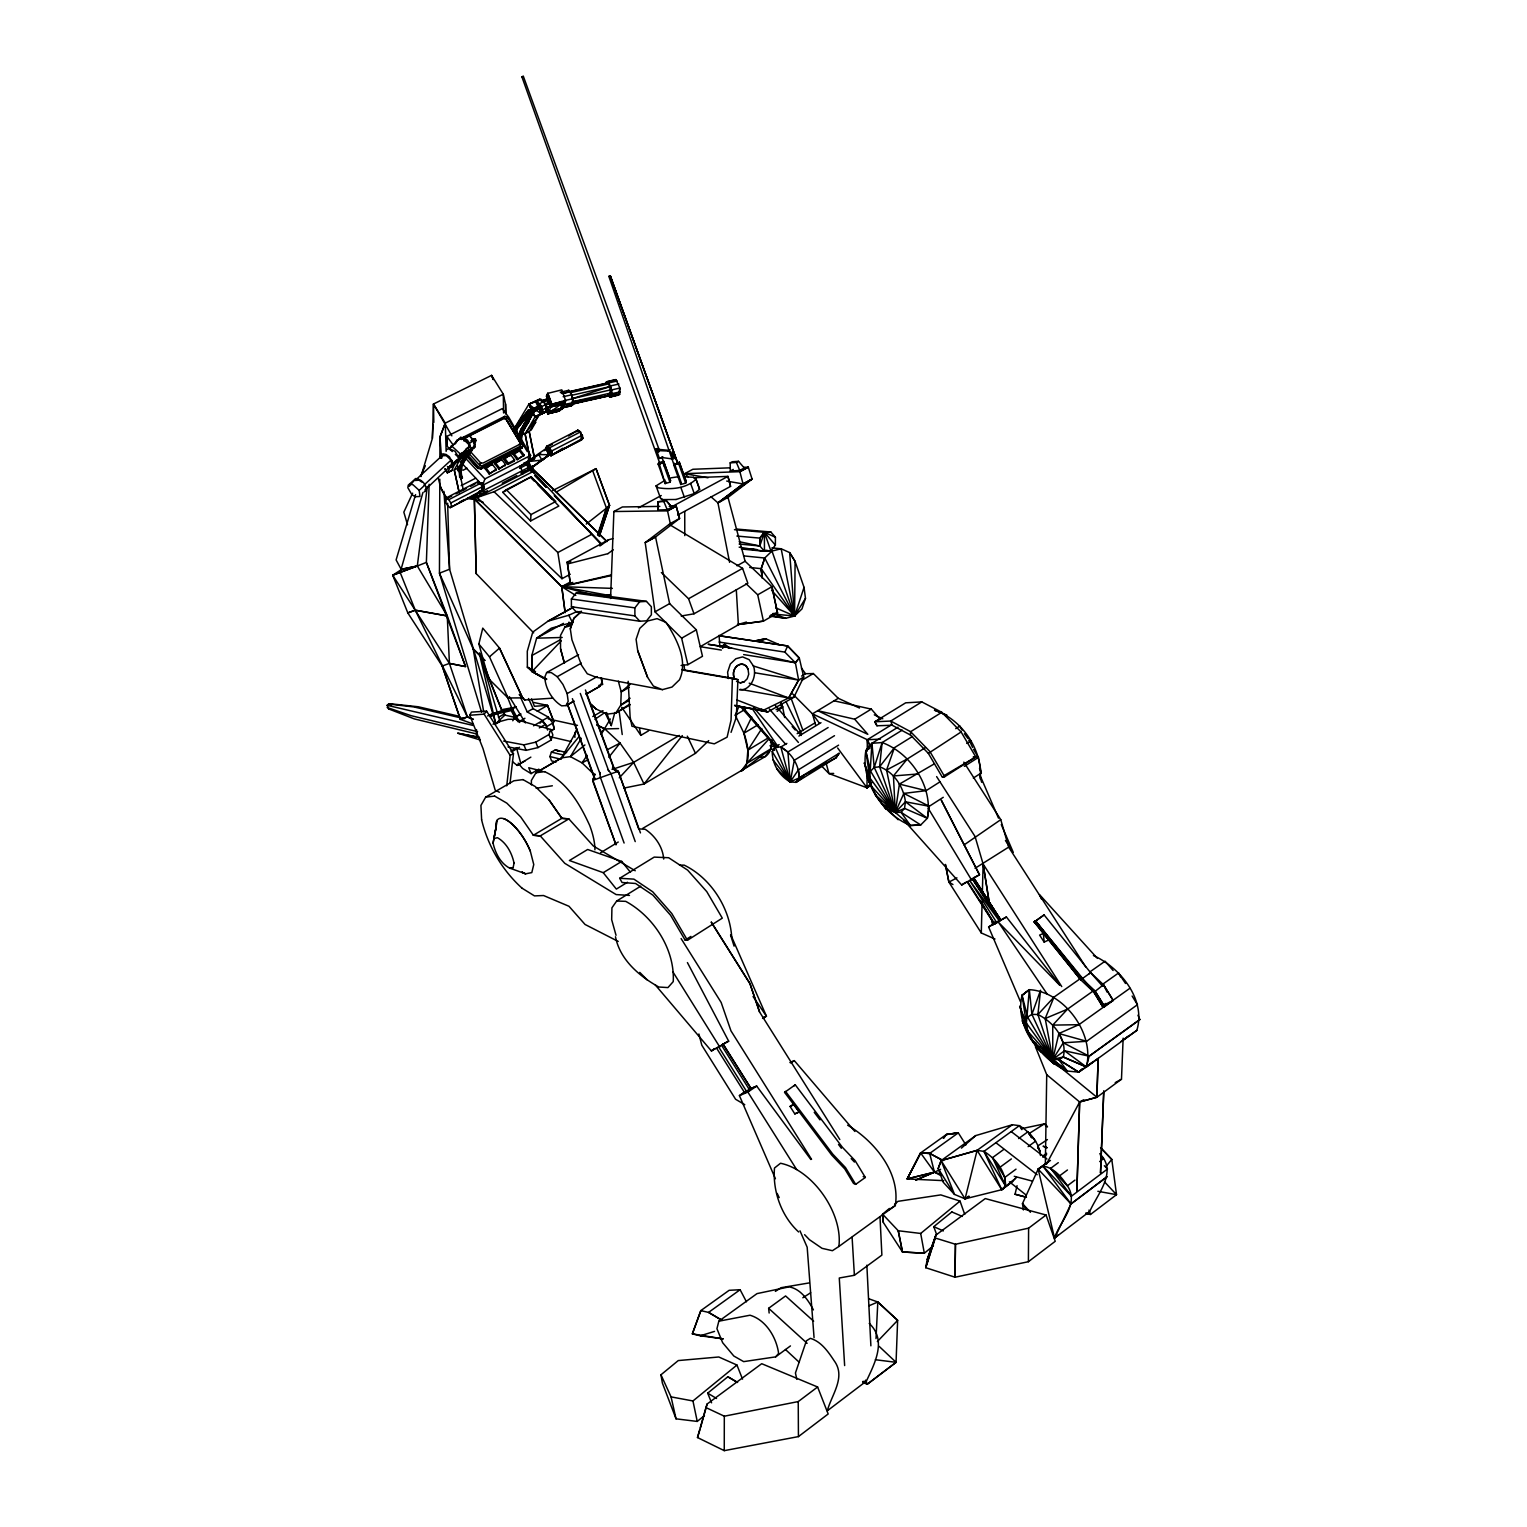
<?xml version="1.0" encoding="UTF-8"?>
<svg xmlns="http://www.w3.org/2000/svg" width="1527" height="1527" viewBox="0 0 1527 1527"><rect width="100%" height="100%" fill="white"/><g stroke="black" fill="none" stroke-linecap="round" stroke-linejoin="round"><path stroke-width="1.5" d="M608.3 395.665L609.846 397.096L619.657 394.386L619.924 388.049L615.896 379.612L605.914 382.323L614.503 380.452M505.532 413.645L505.552 404.14L503.28 394.195L491.579 375.375L433.477 404.025L432.389 438.306L420.937 476.596M724.256 1450.65L724.313 1416.197L705.951 1407.57L707.135 1404L761.706 1363.706L817.613 1386.993L828.168 1413.983L798.43 1436.602L724.256 1450.65L697.495 1437.537L705.951 1407.57M770.849 531.988L764.378 532.274L759.854 538.115L759.854 545.979L764.454 551.266L770.887 550.942L775.372 545.101L775.411 537.256L770.83 531.988L736.205 529.029M439.814 479.249L439.452 573.179L481.597 712.307M439.871 458.138L439.967 436.989L445.292 423.113L503.299 394.195L503.566 412.977M574.877 737.369L574.877 732.903L577.149 729.2M775.43 537.256L764.397 532.274L759.854 538.115L759.854 545.979L739.144 544.051M1028.396 1261.703L1028.606 1228.166L1046.071 1215.015L1055.233 1241.298L1028.396 1261.703L955.043 1277.221L925.725 1267.696L927.233 1259.412L935.956 1235.038L985.278 1198.58L1046.071 1215.015M457.699 470.698L457.756 465.983M820.839 765.218L828.97 773.559L866.992 787.779L867.088 774.055M867.241 751.15L867.317 739.717L891.405 724.867M769.551 616.087L785.775 618.282L794.574 616.03L795.109 561.421L789.669 552.602L781.156 548.766L771.879 547.888M547.907 407.385L547.83 413.779L559.493 410.935L563.043 402.784L556.114 404.483L563.024 402.784L547.83 413.779L546.494 410.095L547.83 413.779L559.474 410.916L547.849 413.76L551.495 405.628M1035.63 1042.483L1035.554 1047.007L1046.72 1074.684L1045.365 1163.898M561.459 406.297L562.986 407.728L564.475 400.589L573.007 398.681L573.217 402.574L571.461 405.819L562.967 407.747L563.043 403.319M521.127 441.188L522.826 432.198L534.183 411.374L539.355 408.243L533.018 411.756L518.607 436.13L520.592 430.232L531.988 409.522L537.504 406.583L539.012 409.217L539.355 408.243L531.491 410.4L526.548 420.975L529.354 421.299L518.569 436.149L520.306 441.608L520.573 430.213L527.082 419.772L527.941 421.986L519.848 437.295M994.993 939.029L981.288 932.959L982.109 902.056M982.357 892.551L983.121 864.034L975.047 836.472L936.624 776.594M535.538 401.315L541.379 414.141L542.467 409.923L546.704 407.785L546.704 410.706L535.023 416.928L528.857 404.159L541.379 414.141L542.486 412.844L541.627 406.621L545.845 404.502L546.685 407.785L546.704 410.725L541.379 414.141L537.447 401.658L541.627 406.621L541.379 414.141L535.023 416.928L525.097 433.935L530.461 460.887L534.603 458.768L529.258 431.817L539.222 414.79L535.023 416.928L528.838 404.178L539.775 399.215L543.86 401.525L546.685 407.766L545.578 411.985L535.023 416.909L528.876 404.178L539.775 399.177L541.684 399.559L528.876 404.178L514.179 428.686M1076.898 1190.85L1079.646 1101.979L1046.72 1074.703M1076.879 1190.869L1079.646 1101.979L1083.846 1099.726M429.125 484.269L426.377 562.413L465.563 666.593L449.396 663.405L442.238 666.039L460.371 719.351L473.294 724.046M862.889 1382.469L867.221 1384.264L896.063 1362.313L897.628 1320.359L877.815 1301.997L869.111 1298.885M610.571 598.508L613.892 511.507L622.405 506.964L659.836 506.391M1046.415 1164.185L1079.646 1101.998L1096.882 1097.283L1121.486 1079.207L1123.147 1038.15M432.351 438.306L432.981 424.411M876.021 1338.606L877.815 1302.035L869.168 1305.7M531.129 476.844L558.844 506.067L530.613 520.955L530.957 514.599L506.315 489.69L502.765 492.343M940.212 781.69L926.145 790.662L903.85 793.41L895.28 812.459L870.543 771.135L874.227 767.451L879.628 766.783C894.039 772.108 903.545 786.939 905.435 801.79L895.28 812.459L871.478 786.348L869.76 777.739L871.936 743.286L882.148 742.561C911.085 753.193 933.531 787.359 927.347 818.281L920.724 824.962L910.455 825.496C882.434 813.929 860.541 781.423 865.847 750.73L871.936 743.286L874.227 767.451L895.28 812.459L910.455 825.496L920.724 824.962L901.045 812.307L895.28 812.459L885.813 808.795L875.124 794.25L875.773 795.166L867.527 778.083L875.754 795.185L895.28 812.459L904.538 808.394L927.347 818.281L929.275 806.294L943.266 797.304M681.691 669.513L732.387 678.274L731.051 720.21L727.119 737.159L714.312 743.84L631.949 726.241L630.117 716.984L628.17 681.29M975.81 756.953L973.157 757.048L975.791 756.934L944.698 776.728L942.083 776.804L928.359 753.384L910.455 735.002L910.626 731.7L941.815 712.326L961.113 731.967L975.81 756.953L944.068 775.64M1047.617 1162.162L1038.169 1169.167L1054.546 1238.168C1059.681 1221.39 1079.761 1203.944 1067.373 1185.811C1061.513 1177.012 1054.012 1167.678 1042.865 1166.036L1038.131 1169.167L1022.479 1203.639L1023.395 1209.938M732.387 678.274L737.923 679.649L736.358 717.06L731.051 732.349M1093.427 955.539C1120.36 967.545 1146.338 999.861 1136.813 1030.381L1086.384 1066.953L1063.288 1057.008L1052.79 1059.337L1032.042 1040.116L1027.824 1031.317L1026.373 1023.128L1029.332 989.668C1063.918 991.462 1094.974 1033.378 1086.384 1066.953L1078.673 1072.126L1058.86 1059.681L1052.79 1059.337C1030.725 1048.152 1015.989 1019.272 1022.078 995.299L1029.332 989.668L1031.908 1014.329L1052.79 1059.337L1067.278 1071.038L1078.673 1072.145L1092.206 1062.334M482.227 483.124L478.447 483.429L482.227 483.124L483.887 488.335L477.226 493.507L475.069 497.191L473.313 496.409L475.069 497.191L475.221 495.015L475.05 497.172L471.041 497.592M1106.941 1176.802L1071 1203.906L1054.546 1238.13L1089.801 1211.35C1097.493 1193.732 1117.936 1171.724 1099.745 1153.706M483.868 488.316L484.021 486.12L482.036 487.151L481.883 489.346L482.036 487.151L484.059 486.12M731.719 937.273C729.925 907.992 710.838 878.025 684.172 865.141L679.515 865.122M638.763 829.199L618.244 771.25L612.556 767.566M771.574 740.061L770.791 748.879L764.893 756.8L642.657 828.417M520.86 440.616L521.241 436.588M525.994 463.349L529.335 469.133L527.941 464.055L525.994 463.349L529.335 469.133L533.648 465.907L529.335 469.133L527.54 468.388L529.335 469.133L550.923 453.71L531.53 467.987L527.369 468.369L529.335 469.133L548.995 454.702L549.205 452.507L545.597 448.862L519.924 466.651M544.089 450.713L547.525 447.869L545.597 448.862L548.995 454.722L550.942 453.691L541.97 460.085L538.707 454.569L548.995 454.722L547.41 449.568L549.376 448.575M531.453 467.052L533.648 465.907L531.453 467.071L528.361 461.574L541.97 460.085L550.942 453.729L548.995 454.722L549.243 452.507L551.171 451.515M898.143 819.732L881.594 803.202L895.28 812.459L879.609 766.783L882.129 742.561L902.247 730.116M1132.118 996.024L1137.462 1004.69L1086.594 1041.299L1063.269 1042.807L1052.79 1059.337L1037.902 1014.539L1040.555 990.24L1031.908 1014.329L1027.614 1017.154L1052.79 1059.337L1064.548 1050.767L1089.19 1056.188L1139.867 1019.54L1137.939 1015.207M506.735 785.851L510.152 755.369L484.116 714.14L469.762 715.266L483.009 748.574L495.225 790.242L499.405 792.246M614.961 394.615L609.865 397.077L611.793 393.68L619.924 391.924L618.225 395.188L609.865 397.077L607.746 394.119M509.999 783.561L513.473 753.651L486.617 711.143L471.404 712.116L469.762 715.266M422.922 492.496L400.169 572.472L415.268 610.189L467.396 716.927L473.351 719.389L467.396 716.927L449.415 663.405L447.258 615.935L426.338 562.413L417.329 565.983L401.983 569.189L392.706 575.221L449.415 663.405L465.563 666.593L447.258 615.935L417.31 565.983L427.35 486.426M440.54 457.623L440.845 455.027L442.945 453.824L446.094 454.473L449.377 456.764L453.214 463.483L452.698 466.079L450.618 467.262L447.468 466.613L450.618 467.243L452.698 466.059M441.608 458.176L441.876 455.886L446.132 455.447L451.038 460.123L451.706 464.876L424.888 490.014M456.229 460.257L451.82 470.488L447.258 472.816L450.293 467.052M615.801 844.24L592.877 780.335L594.805 773.941L592.781 781.118L615.992 844.889M903.85 793.41L929.275 806.294L905.435 801.79L904.538 808.394L901.045 812.307L910.455 825.496M528.323 412.634L515.725 430.309L514.351 428.839L530.442 412.614L515.725 430.328L514.313 428.839L528.113 410.419L533.916 407.843L532.064 410.133L531.644 408.969L533.896 407.824M535.748 409.484L533.018 410.763L531.969 409.255L527.903 411.641L529.449 412.977L528.094 410.4L531.644 408.988L533.018 410.744L535.233 410.458L521.948 418.226L514.351 428.839L529.449 412.977L535.748 409.465L529.449 412.977L527.903 411.641L537.504 406.583L537.027 410.209L533.018 411.775L527.941 421.986L527.101 419.772L519.123 434.947L521.299 432.046M934.486 763.767L899.403 784.095L895.28 812.459L869.741 777.758L864.263 762.794L871.497 786.329L867.546 778.083M467.338 454.683L478.428 466.785L478.027 468.331L466.88 456.229L478.027 468.35L480.871 469.094L522.1 448.022L523.093 443.956L507.174 416.909L504.769 416.337L456.668 440.54L456.268 442.582L456.668 440.54M523.093 443.956L522.081 448.003L523.074 443.975L522.635 445.521M804.614 1234.675L809.425 1239.676L822.022 1248.322L832.406 1250.708L838.877 1246.471C843.019 1213.621 813.147 1170.026 780.526 1163.25L774.494 1168.021C772.547 1190.965 781.309 1216.141 798.64 1231.965M838.877 1246.471L895.318 1205.528C900.586 1172.755 874.513 1141.108 847.638 1125.189M497.306 820.056L493.068 843.152C495.302 853.001 500.379 863.232 509.636 868.119L513.11 867.641L514.065 863.06M980.258 778.961C982.834 750.177 961.953 719.179 934.429 710.189L946.893 715.075M548.575 453.92L550.961 455.619L551.82 450.904L547.334 445.922L546.17 447.468L552.297 444.338M609.655 395.646L608.3 394.71L609.636 395.627L572.148 403.701L572.53 401.754L611.277 392.878L609.655 395.646L571.27 404.369L601.772 396.39M513.129 867.622L509.655 868.1L525.651 873.826L531.797 872.604L533.763 864.549L530.327 851.188A32.067 12.025 59.4 0 0 503.643 818.644A30.922 11.586 59.4 0 0 495.855 828.607L493.946 838.533L497.458 837.693C506.601 842.942 511.889 853.039 514.045 863.079M493.068 843.152L495.855 828.607M779.152 744.584L775.124 747.008L772.261 751.551C772.089 763.901 779.419 776.021 790.222 781.919L799.06 777.93L839.067 753.288L835.975 757.793L796.063 782.358L790.222 781.919L794.307 760.255L834.505 735.69M582.36 435.157L581.443 439.891L550.961 455.619L547.334 445.922L577.874 430.232L580.451 431.912L582.837 438.344L581.424 439.871L550.961 455.6L549.911 447.621L580.451 431.912L581.443 439.891L582.799 438.344L582.341 435.157L551.82 450.885L552.316 454.092L550.961 455.619L563.005 448.155M458.52 460.639L456.42 461.822L458.539 460.639L459.054 458.062L455.046 451.324L448.785 448.404L446.705 449.625M1129.923 988.255L1078.883 1024.693L1058.86 1033.531L1052.79 1059.337L1027.805 1031.317L1022.441 1020.799C1030.553 1042.292 1045.823 1061.761 1067.278 1071.038L1058.86 1059.7L1063.288 1057.008C1067.697 1039.295 1053.172 1021.792 1037.902 1014.539L1031.908 1014.329M619.924 391.924L618.244 395.207L619.924 388.049L611.506 389.939L611.258 396.256L619.638 394.386L611.793 393.68L610.476 385.911L607.307 381.464L615.915 379.631L614.484 380.452M611.793 393.68L611.258 396.276L611.506 389.939L609.846 397.096L610.476 385.911L618.912 384.04M572.148 403.701L610.8 395.149L611.277 392.878M571.861 404.044L573.007 398.681M520.993 473.446L531.549 467.987L529.754 467.243L529.335 469.133L529.525 466.957L450.179 507.67L447.85 505.895L445.903 502.574L446.342 497.84L478.18 481.482L482.647 486.559L483.219 489.785L481.94 491.274L483.2 489.766L450.179 507.651M1015.035 1194.229L1026.449 1197.283L1015.054 1194.229L1017.058 1185.696M471.06 497.573L472.816 498.336L480.222 490.663M474.821 496.313L475.241 494.519M478.867 644.031L482.761 628.131L499.52 648.116L522.578 697.877L508.014 697.973L488.621 678.694L478.867 644.031L489.48 656.82L499.52 648.116L522.578 697.896L519.371 694.69L522.578 697.896M530.613 520.955L502.746 492.324L531.129 476.825L555.809 501.505L530.957 514.599M561.497 403.662L562.967 407.747L564.704 404.464L564.494 400.57L564.055 407.06L562.967 407.747L561.058 404.731M562.051 393.47L570.296 391.714L562.051 393.489L560.275 392.191L568.769 390.301L571.861 394.787L573.198 402.555L571.48 405.838L564.036 407.079L564.475 400.589M813.414 1309.899C808.241 1300.126 800.702 1288.883 789.058 1286.879L757.01 1293.617L718.835 1321.179L716.927 1328.681L722.653 1342.71L733.838 1356.033L743.668 1361.626L775.64 1356.873L790.452 1345.917M561.363 401.372L562.967 407.747L564.704 404.483L573.217 402.574L572.53 405.151L564.055 407.06M524.181 417.1L524.734 418.532L523.341 419.238L521.948 418.226L528.113 410.419L529.716 411.164L528.113 410.419M573.198 402.555L572.53 405.151L564.704 404.483M1139.848 1019.54L1089.171 1056.169L1086.365 1066.953L1063.269 1057.028M521.948 418.226L522.368 416.661L514.313 428.839L520.383 422.406M605.207 712.994L611.277 725.611L614.847 712.498M700.473 1427.821L707.135 1404M520.993 444.166L506.048 419.2L503.795 418.112L505.914 418.856L520.287 442.696L520.402 446.17L481.978 465.85L479.726 465.258L467.014 451.477M592.8 781.118L594.709 774.475M567.72 626.471L568.998 622.1M415.592 494.614L396.104 559.932L401.658 570.22M598.183 535.328L606.467 508.147L609.502 505.342L596.026 468.655L552.621 490.568M697.495 1437.537L699.881 1429.768M874.227 767.451L882.129 742.561M743.993 555.923L764.76 558.023L761.21 568.674L762.164 577.721L761.21 568.674L764.741 558.004L771.994 551.056L781.156 548.766L794.574 616.03L772.662 613.969M771.593 590.281L794.574 616.03L804.042 587.361L795.09 561.421L789.65 552.621L794.574 616.03L775.716 607.841M804.042 587.341L805.473 598.336L801.98 608.891L794.574 616.03L761.21 568.674L749.7 567.452M472.167 439.585L472.339 441.341L472.167 439.566L475.336 438.764L475.737 440.73C473.084 454.34 456.859 462.7 462.376 478.066L460.982 478.772C456.134 465.811 467.529 457.776 472.034 447.335L470.698 451.019M734.449 529.697L764.397 532.293L759.835 545.979L739.144 541.703M597.572 534.851L606.467 508.147L609.521 505.342L596.026 468.655L556.42 492.018M556.114 762.011L551.591 760.904L549.911 756.552L551.4 752.124L555.313 749.852L566.593 752.563M570.277 628.895L573.828 618.359L581.539 611.258L573.866 618.378L570.315 628.895L571.938 639.813L581.577 665.276L587.303 673.789L596.122 677.244M507.995 746.894L526.071 750.349L537.943 747.6L551.094 740.022L552.869 734.926L550.751 729.467L515.038 719.236L507.957 719.332L498.661 721.87A19.66 6.146 -21.5 0 0 493.03 724.199M538.993 409.198L539.336 408.224L533.018 411.756L527.941 421.986L534.202 411.374L531.969 409.503L526.567 420.975M551.094 740.022L548.976 734.544L550.751 729.467M925.438 747.6L907.248 758.995L893.448 775.945L895.28 812.459L886.576 770.028L894.44 747.676L912.592 736.377M927.233 1259.431L935.936 1235.019L925.725 1267.696L935.326 1238.034L955.444 1244.257L955.024 1277.24L955.463 1244.257L1028.606 1228.147M681.328 482.895L680.756 484.479L685.623 483.162L686.215 481.559L679.267 462.07L678.675 463.654L685.642 483.162L686.177 481.578L679.248 462.089L678.694 463.635L673.77 464.991L680.756 484.479L681.309 482.895L675.144 465.582M530.632 455.409L484.899 478.924L482.551 485.376L528.113 461.898L530.613 455.409L508.815 417.367L502.268 408.625L446.857 436.398L447.258 446.304L450.255 449.721M504.177 417.921L504.769 416.337L504.177 417.902L461.345 439.509M975.734 1135.592L941.147 1160.596L938.189 1168.537L943.19 1182.203L954.509 1194.419L965.064 1198.848L1001.769 1189.705L1012.859 1181.497M674.38 463.445L673.808 464.991L674.361 463.425M665.734 481.959L665.142 483.525L669.952 482.208L670.544 480.642L663.634 461.326L658.786 462.662L658.175 464.208L665.142 483.525L665.734 481.959L665.123 483.544L659.569 464.819M433.821 422.483L433.477 404.025L445.292 423.113L439.967 436.989L441.513 458.253M796.827 1379.339L795.433 1373.021L806.39 1340.84L810.36 1338.32C821.297 1341.66 828.111 1351.624 834.124 1360.691C846.282 1376.991 831.661 1394.628 827.29 1410.814L866.382 1381.114C874.952 1362.905 887.015 1340.191 869.207 1323.375M658.805 462.681L658.194 464.227L663.023 462.872L663.634 461.326L670.525 480.642L669.952 482.208L663.023 462.891L663.615 461.345L664.092 465.926M578.599 654.682L546.628 672.586L544.738 677.301C545.521 688.658 551.915 699.786 561.612 705.837L566.097 705.589L574.057 701.046L566.097 705.569L568.197 701.275L567.147 693.621L562.929 684.42L557.24 676.709L581.291 663.176M515.763 432.962L517.119 429.621M1093.943 990.431L1067.449 1009.213L1052.733 1025.113L1052.79 1059.337L1026.354 1023.128L1019.654 1006.178L1027.824 1031.317L1022.403 1020.799L1032.061 1040.116L1029.942 1036.852L1038.169 1048.705L1052.79 1059.337L1045.193 1018.509L1053.993 997.131L1080.486 978.502M768.806 739.125L746.818 763.405L770.791 748.879L741.053 771.25L746.818 763.405L747.867 750.177L743.935 733.227L735.25 715.209L738.858 706.562M485.662 467.472L485.147 468.694L489.174 473.981L496.237 469.419L492.19 464.113L485.128 468.694L492.19 464.132L491.656 465.353M495.321 462.528L494.805 463.75L498.814 469.018L505.59 464.609L501.543 459.322L494.767 463.75L501.524 459.341L500.99 460.562M489.155 474L496.237 469.419L495.664 470.64M503.853 459.131L510.572 454.702L514.618 459.971L514.065 461.211L507.861 464.399L503.815 459.112L504.368 457.871L508.415 463.158L507.861 464.399L503.853 459.131L510.572 454.722L510.018 455.943M498.814 469.056L505.59 464.609L505.017 465.85M734.735 705.493L762.546 710.647L788.695 697.954L798.621 680.069L795.395 662.756L784.897 652.124L787.627 645.959L719.408 635.786L787.627 645.959L799.289 657.984L803.736 677.015L793.906 697.247L767.776 711.906L735.098 705.722M519.562 451.076L520.134 449.797L524.162 455.065L517.157 459.627L524.162 455.065L523.589 456.306M514.026 461.211L514.58 459.971L508.415 463.158M412.634 493.164L403.834 512.156L407.518 524.773M420.479 476.309L425.365 465.754M550.503 407.022L551.82 404.216L547.792 393.355L561.802 389.862L565.677 400.704L564.608 403.357L550.503 407.022L546.456 396.161L547.754 393.355L551.82 404.235L565.677 400.704L564.608 403.319L550.503 407.003L546.475 396.161L547.792 393.355L550.503 407.022L565.677 400.704L551.82 404.216M741.034 771.23A52.395 23.955 59.2 0 0 743.935 733.208L751.742 717.003M562.623 407.919L561.898 409.37L562.642 407.9L547.964 412.901L547.048 406.965L548.689 411.431L562.642 407.919L561.917 409.389L547.983 412.882L546.303 408.625L547.983 412.882M533.018 411.756L531.511 410.4L538.573 406.602L531.511 410.4L533.018 411.756L536.817 409.522L535.252 407.747L531.969 409.503L533.018 411.775L537.027 410.209L535.233 407.728L525.593 425.231M599.901 686.291L585.986 694.212L599.92 686.291L602.096 681.939L601.619 678.122M965.923 1144.945L958.307 1132.862L946.301 1134.523L920.609 1152.942L907.229 1178.939L943.762 1180.657M940.575 1175.408L934.448 1172.163L929.676 1153.419L943.152 1160.577L929.695 1153.439L920.628 1152.942L907.21 1178.92L934.448 1172.163L940.594 1169.358M920.628 1152.942L907.21 1178.901L934.467 1172.163L920.609 1152.942L929.695 1153.419L958.307 1132.843L946.301 1134.523L943.171 1138.054M564.875 627.12L560.504 635.461L560.543 648.88L564.417 663.233L560.562 648.86M468.694 449.663L480.681 462.91L483.105 463.025L519.314 444.529L520.287 442.696L520.974 444.166L505.914 418.856L503.795 418.093M519.295 444.529L520.268 442.696M462.357 455.103L454.263 470.011L459.207 492.591L454.263 470.011L458.558 467.835L467.701 451.038L474.821 447.144L473.79 440.902L469.648 435.825L461.383 438.154M601.065 734.582L610.323 718.988M531.434 784.859L531.358 780.469L535.939 772.796L561.612 757.888L577.187 729.658M454.798 444.338L457.069 440.33L463.445 437.638L467.434 440.081L469.438 443.097L470.469 449.358L463.368 453.214M722.615 648.402L724.829 644.528L728.341 647.677L724.829 644.528L720.839 646.818L724.829 644.547L728.341 647.677L724.829 644.528M522.978 779.61L513.855 780.793L485.662 797.151L480.929 805.416L481.616 819.713M453.271 464.876L461.039 457.795L465.391 450.484L461.039 457.814L453.271 464.895L455.37 461.23M531.167 430.118L535.633 422.311L534.145 420.746L535.633 422.311L532.675 425.67M452.297 451.572L449.262 448.747L460.849 437.085L470.144 445.56L458.386 457.203L455.332 454.397M522.845 432.217L520.173 431.759L527.082 419.753L520.592 430.232M581.329 738.285L570.411 756.628L561.612 757.869L535.92 772.777L544.605 771.65M764.76 558.004L794.574 616.03L805.473 598.336M512.748 720.763L514.866 717.346L520.726 714.025L514.866 717.346L504.883 715.094L498.241 721.336M786.863 743.401L780.831 747.027L775.124 747.008L772.261 751.551L790.222 781.919L798.468 769.78L838.59 745.138M1093.962 992.283L1103.506 984.705L1113.202 1000.452L1104.594 1006.617L1102.284 1005.911L1093.962 992.283L1035.459 920.838L1034.256 921.945L1080.734 979.8L1093.981 992.264L1102.303 1005.892L1104.594 1006.598L1094.897 990.813L1081.994 978.731L1035.459 920.819L1034.275 921.964L1080.753 979.78L1090.602 972.661L1103.487 984.724L1113.183 1000.452L1102.284 1005.911L1094.878 990.813L1104.594 1006.617L1102.303 1005.892L1105.739 1003.449M458.386 457.203L470.144 445.56M761.801 728.551L747.867 750.177L767.947 738.075M803.622 776.842L796.063 782.358L799.06 777.93L835.975 757.793L839.067 753.288L835.956 757.774M587.132 755.311L582.054 762.851L593.163 773.54M796.063 782.358L799.06 777.911C799.423 765.294 791.635 753.212 780.851 747.027L790.222 781.919L776.995 769.054M943.762 1138.264L946.301 1134.523L958.307 1132.843M523.341 419.238L515.725 430.309L524.754 418.532M454.397 463.979L455.58 462.261M463.922 455.523L465.124 453.805L454.397 463.998L465.105 453.805M640.748 886.156L616.679 901.025L611.926 907.821L611.678 919.712L616.03 935.307M477.092 483.009L478.18 481.482M463.273 462.509L472.129 450.312M534.584 458.768L529.239 431.836L520.592 434.775L525.097 433.954L539.222 414.79M546.208 447.468L547.372 445.922L546.189 447.487M460.276 462.204L469.572 449.854M467.854 453.996L471.862 448.69M568.54 435.978L577.855 430.232L580.451 431.912M576.672 431.778L577.874 430.251M879.609 766.783L894.44 747.676M639.813 621.241L634.908 615.915L634.869 607.861L639.641 601.791L646.455 601.39L651.342 606.715L651.38 614.751L646.627 620.802L639.813 621.241L576.233 611.869L571.422 606.753L571.384 599.004L576.003 593.182L582.665 592.8L646.455 601.39M608.796 757.297L620.038 743.095L633.629 762.374L644.031 784.019L695.472 753.326L708.719 740.614M682.321 735.594L644.031 784.019L624.142 788.047M540.004 723.187L541.684 721.145L545.425 724.409L547.62 730.078M548.918 400.78L545.139 405.476L550.369 403.262M787.627 645.959L799.27 658.003L795.376 662.737L743.649 654.587M799.289 657.984L795.395 662.756L725.649 646.684M561.612 757.869L579.267 736.319M1105.93 1166.571L1111.809 1159.432L1100.585 1147.712L1111.79 1159.432L1116.523 1194.668L1090.469 1214.48L1085.888 1213.259L1090.469 1214.48L1088.961 1210.109M468.178 448.251L469.247 447.01M469.438 450.58L474.84 447.144L474.706 444.204M484.116 714.14L486.617 711.143M928.34 753.384L961.113 731.967M775.64 1356.873L778.617 1353.418C776.518 1337.557 765.962 1319.882 750.024 1315.224L718.835 1321.179M550.961 455.6L582.837 438.344M870.944 785.279L866.992 787.779L871.745 782.53L866.992 787.76L837.636 747.963M1037.902 1014.539L1053.993 997.131M619.275 777.854L633.629 762.374L679.305 735.403M476.462 733.914L414.351 718.912L388.602 708.91L387.133 705.302L389.996 703.737L418.303 706.772L459.799 716.411M969.282 1196.786L965.064 1198.848L941.128 1160.577L954.509 1194.419L938.17 1168.537L941.128 1160.577L977.108 1150.346L1001.769 1189.705L1016.6 1177.508M941.147 1160.577L977.127 1150.365L983.999 1151.396L1001.769 1189.705L1014.73 1179.264M1001.769 1189.667L1005.491 1185.735C1005.873 1171.324 995.719 1158.688 983.98 1151.377L1019.368 1125.647C1029.904 1132.041 1039.448 1142.845 1040.46 1155.519M577.225 611.43L568.788 615.247L548.078 621.126L573.656 607.04L548.059 621.126L532.751 632.121L527.292 651.227L527.369 667.146L532.026 671.536L561.249 640.825M877.357 1341.565L897.647 1320.359L877.815 1302.035M784.592 1092.397L785.565 1091.404L832.749 1154.126L845.481 1167.563L855.674 1184.36L865.332 1177.451L855.158 1160.711L842.408 1147.311L795.243 1084.8L784.592 1092.397L831.7 1155.042L844.775 1168.918L853.517 1183.406L855.674 1184.36M794.269 1085.792L795.243 1084.8M475.05 497.172L477.054 495.149M736.529 681.366L740.271 682.874L744.107 681.863L747.218 678.79L748.726 674.228L748.039 669.303A8.99 7.349 -80.2 0 0 738.133 665.199A8.99 7.368 -80.2 0 0 734.067 677.454A8.971 7.349 -80.2 0 1 738.152 665.218A8.971 7.349 -80.2 0 1 748.039 669.303M1082.032 1068.9L1078.673 1072.145L1058.86 1059.7M741.053 771.25L745.749 766.745M410.019 484.097L413.015 484.765L419.181 490.377L419.963 496.447L415.039 496.752L411.736 494.424L407.824 487.686L408.263 485.109L415.84 478.543C421.509 479.211 427.331 484.899 425.918 490.892L424.143 491.904M409.236 486.35L415.84 478.543M1107.209 992.245L1103.506 984.705L1102.589 986.156L1090.602 972.661L1044.105 914.921L1034.275 921.964L1042.865 930.038M459.035 458.062L453.214 463.502L451.725 460.161M1054.546 1238.168L1057.887 1235.038M419.181 490.377L425.155 484.822M424.162 484.937L451.038 460.123M441.876 455.886L415.134 480.471L419.047 480.203L422.063 482.188M458.539 455.752L461.727 452.908M548.46 400.036L543.326 402.517L548.193 398.223L541.226 401.181L545.044 399.845M961.418 1148.132L975.734 1135.592L1012.382 1124.75L1019.368 1125.647L1021.868 1129.656M543.326 402.517L548.193 398.242M449.262 448.747L452.546 445.884M630.231 684.23L621.241 691.903L620.745 705.226L615.782 713.052L607.002 714.14L595.95 708.948L590.949 704.214L595.969 708.948M1089.343 973.73L1090.602 972.68M744.642 1092.836L749.719 1090.202L721.546 1045.289L723.073 1044.01L751.246 1088.866L744.622 1092.836L746.665 1091.385M721.546 1045.289L723.092 1043.991M889.42 1208.449L882.568 1214.156L883.312 1222.421L902.476 1251.987L924.331 1253.228L933.436 1245.727M894.593 1204.192L898.029 1201.329L940.785 1194.897L960.025 1201.1L964.72 1214.385M704.462 1415.548L697.247 1421.427L676.041 1418.831L662.374 1383.042L660.962 1374.796L678.255 1360.576L718.778 1356.988L736.949 1365.043L742.542 1379.148M883.331 1222.421L882.568 1214.156L898.239 1230.743L920.686 1233.453L960.025 1201.1M660.962 1374.796L671.059 1396.881L692.953 1400.965L736.949 1365.043M936.49 1234.217L933.78 1226.677L951.855 1211.923M777.186 711.353L782.645 706.906A43.271 20.538 59.2 0 0 781.099 702.84M711.582 1402.817L707.688 1393.158L727.864 1376.762L737.617 1382.469L727.845 1376.781M584.917 744.966L570.411 756.628L582.054 762.87L588.391 759.549M601.237 731.853L604.864 728.933L618.588 728.589M676.041 499.501L662.546 499.596L660.561 498.298L656.056 485.872L665.218 480.165M586.253 524.085L606.467 508.147L592.934 471.404M676.06 499.501L694.231 493.565L699.633 489.327L696.064 479.249L693.43 477.302L684.096 476.787M656.056 485.872L658.328 487.819C671.326 489.785 686.005 488.64 696.064 479.249L693.411 477.321M1026.354 1023.128L1022.059 995.28L1029.351 989.668L1022.078 995.299M964.281 844.775L1000.777 819.655L963.804 762.145M710.952 496.752L717.976 502.898L727.978 497.439L752.067 479.039L748.306 467.147L743.687 467.319M669.189 506.277L676.213 506.143L679.572 518.493L670.277 523.532L645.196 542.6L655.007 611.831L681.634 638.191L687.875 664.703L681.08 665.467M879.17 1346.394L896.101 1362.332L867.241 1384.245L865.637 1380.122M1050.461 1160.425L1038.169 1169.167L1071 1203.925L1106.96 1176.802M724.313 1416.197L798.239 1401.576L817.613 1386.993M1038.169 1169.167L1042.884 1166.055L1071.458 1196.175L1107.495 1169.014L1104.326 1165.731M1074.951 1180.123L1067.354 1185.83L1050.691 1168.327L1058.287 1162.677M1099.688 1161.589L1103.487 1158.745L1100.452 1155.615M630.117 698.221L620.745 705.226L628.971 700.473M1059.853 1175.637L1067.468 1169.968M1042.846 1156.073L1046.644 1153.286M983.98 1151.377L1005.472 1185.754L1004.861 1177.393L1016.009 1169.148M809.272 772.643L813.051 769.894M1097.474 1058.822L1086.384 1066.972L1064.548 1050.767M1121.505 1041.166L1136.832 1030.401M1000.166 1167.124L1011.351 1158.917M1028.11 1146.624L1035.592 1141.146L1027.957 1131.774L1018.624 1138.569M844.641 1365.577L839.277 1278.004L854.395 1275.293L881.881 1255.118L880.01 1217.057M968.881 1196.042L965.064 1198.848L977.108 1150.346L1012.382 1124.731M519.734 466.575L540.653 453.576M528.189 462.185L530.575 460.467L528.361 461.574M1005.472 1185.754L992.55 1157.619L1003.735 1149.449M447.258 472.836L451.82 470.488M769.15 1313.029L768.635 1308.295L785.584 1295.946L813.643 1321.218M1121.181 1041.338L1128.911 1035.726M967.164 881.823L994.172 923.93L1006.408 916.983L1059.662 984.839M746.436 1301.787L740.118 1289.723L708.566 1312.399L700.836 1310.624L692.342 1333.854L723.034 1338.893M607.899 553.652L613.262 549.835M980.372 900.319L994.153 923.93L1000.681 919.998L973.634 877.834L1000.7 919.979L973.615 877.853M599.882 545.979L608.662 539.756L612.919 538.611M1101.501 985.087L1118.547 973.004L1125.533 983.483M1089.934 971.878L1105.071 961.208L1113.107 970.504M866.992 787.779L870.81 785.088M752.067 479.039L743.057 483.944L717.957 502.917L743.038 483.925L752.048 479.039L717.957 502.917L729.582 562.356M512.576 761.763L517.195 765.428L530.862 757.125M1042.807 1157.161L1046.606 1154.527M790.089 1106.445L793.849 1104.765L799.232 1111.942L794.803 1113.889L790.089 1106.445L794.002 1103.773M594.9 719.332L604.577 712.727M716.774 1048.209L718.663 1046.93L746.837 1091.843M1034.275 921.926L1044.105 914.921M746.436 1090.889L739.412 1095.642L775.43 1178.749M1020.399 1001.521L988.618 927.004L996.482 921.697M746.455 1090.908L739.431 1095.642L747.886 1092.053M790.814 1062.983L794.288 1060.616L854.891 1131.469M1006.408 916.983L988.618 927.004M903.812 820.209L961.686 884.992L965.618 882.377M655.178 984.781L711.391 1050.939L728.684 1041.185L687.417 962.583M762.946 1018.452L766.401 1016.123L730.784 934.829M961.686 884.992L979.513 874.799L941.262 800.129L979.494 874.78L973.539 877.777M980.315 890.47L973.214 878.159L1000.662 919.979L996.749 922.652L993.371 921.907L994.726 923.988L1000.681 919.998L972.394 878.922M888.542 1209.995L895.318 1205.528M1037.577 1146.09L1047.427 1139.581M667.948 451.019L670.009 449.663L667.967 451.019L659.187 450.656L656.133 449.129L669.17 450.37M994.172 923.911L998.085 921.277L996.749 922.632L969.683 880.468L999.479 921.105L972.375 878.941M567.681 390.988L568.769 390.301M973.329 778.064L981.327 772.929L978.406 757.392L973.482 749.299M629.62 704.214L615.782 713.071L630.117 704.787M775.372 1291.384L781.099 1287.7L809.005 1282.947M802.82 1297.778L810.684 1292.758M687.455 940.288L722.29 918.147L706.791 891.653L687.627 870.123L668.654 857.735L654.205 857.105L619.695 878.273L622.043 882.491L635.576 883.484L652.869 895.108L670.601 915.284L685.108 940.098L687.455 940.288L671.842 913.604L652.716 891.787L633.896 879.132L619.695 878.273M964.358 766.344L978.444 757.373M685.108 940.098L690.91 936.414M1028.778 1133.759L1044.392 1123.872L1047.522 1126.888L1044.373 1123.872L1021.468 1128.701M966.744 743.401L970.79 740.843L969.149 740.099L972.604 747.466M955.711 728.646L959.758 726.108M897.991 727.196L871.955 743.305L865.847 750.73L869.741 777.758M869.836 748.249L865.847 750.73L870.543 771.135M627.463 882.262L616.354 889.096L603.241 872.68L569.418 860.522L587.647 849.489L621.718 861.419L630.479 872.28M941.815 712.326L921.812 701.905L890.737 721.049L874.78 721.775L876.994 725.783L892.169 725.249L910.455 735.021M876.994 725.764L874.799 721.756L905.683 702.821L921.812 701.905M603.241 872.68L621.737 861.4M854.719 719.236L867.832 734.334L817.708 710.685L854.738 719.217L871.306 709.101L880.029 719.141M772.891 759.663L790.222 781.919L787.932 751.971L828.13 727.52M600.55 852.772L618.244 842.026M797.17 733.647L815.208 722.748M798.907 736.071L820.992 722.691M815.666 725.325L812.498 713.834L838.247 698.297L859.472 708.032M466.117 448.881L469.228 446.991L468.789 444.052L464.876 439.642L463.845 440.921L464.895 439.661L468.77 444.052M743.935 733.227L758.06 724.771M801.446 680.603L813.337 673.522L838.247 698.297M735.25 715.209L745.367 709.215M494.614 796.063L506.83 803.145L520.707 816.945L533.381 835.25L561.879 818.319L568.846 818.892L593.392 846.034L635.251 870.772M801.58 676.06L805.531 673.712L813.337 673.56M803.736 677.015L798.602 680.088L788.676 697.954L740.194 689.326M621.661 707.192L640.863 735.365L648.612 730.803M759.702 642.161L765.6 638.706L778.789 644.432M518.207 763.156L522.616 768.425L531.072 773.635L538.821 769.15M687.875 664.703L702.477 656.286L696.331 629.811L669.628 603.623L655.541 536.97L645.177 542.619L655.522 536.97L679.572 518.493L676.194 506.162L667.509 510.858L613.911 511.526M728.016 497.439L745.1 561.249L771.937 586.692L777.548 613.014L763.424 621.145L737.522 624.638L746.417 622.062M517.195 765.428L525.326 760.732M629.296 687.284L621.241 691.903L618.34 681.157M700.244 646.684L738.381 624.772L736.3 589.67M503.605 741.053L523.914 744.871L535.805 742.122L548.976 734.544M592.781 716.545L602.993 710.666M539.298 727.921L545.425 724.409M510.934 751.074L517.061 747.581M511.373 751.952L519.504 747.257M550.331 731.28L554.244 729.047L552.85 723.015L548.384 717.136L533.076 708.643L528.495 698.526M681.634 638.191L696.331 629.811M737.541 624.619L763.424 621.126L757.716 594.805L771.937 586.692L777.51 613.014L770.868 614.942M520.783 697.801L527.235 711.945L542.524 720.496L548.384 717.136M533.534 725.802L541.665 721.126M567.147 693.621L597.152 676.595M518.76 721.775L524.925 718.263M537.256 711.258L547.544 705.417L553.957 722.004L547.525 705.417L533.744 702.477M479.688 653.193L499.94 721.412L495.798 723.76L449.587 569.227L443.899 491.312M681.195 616.011L694.002 613.797L747.848 583.295L742.58 568.349L669.246 524.429M527.216 711.964L533.076 708.643M498.451 717.308L504.254 714.006M499.921 721.393L495.779 723.741L479.287 653.212M762.565 1018.318L766.401 1016.123L753.059 996.539M655.007 611.831L669.666 603.604M737.007 565.792L745.1 561.249M661.363 572.53L688.562 598.737L742.58 568.349M560.409 639.679L531.778 655.598L532.026 671.536L546.074 679.572L532.026 671.517L531.797 655.579L536.626 638.171L551.419 628.131L572.396 622.386L568.769 615.228M563.463 623.36L536.626 638.171L562.184 637.465M571.193 625.612L564.856 627.12L573.121 622.558M601.39 544.471L532.904 471.614L494.061 491.732L477.188 497.478L561.974 578.714L570.296 574.19M467.548 498.394L474.363 498.928L561.783 586.673L565.143 612.69L561.745 586.673L570.144 582.111M1115.225 1082.624L1121.486 1079.207M459.913 501.963L463.387 500.112M676.194 506.162L667.528 510.858L670.277 523.551M677.625 515.114L730.574 486.369L727.94 476.386L694.556 477.684M470.87 440.788L475.336 438.764L475.699 440.73L474.286 441.112L473.599 439.318L475.317 438.783L473.943 442.735L475.317 438.783L473.542 439.032M730.288 471.022L739.755 470.431L744.26 467.987L738.514 461.326L732.292 461.727L730.192 462.853L730.326 471.022L733.304 469.4M610.915 575.03L571.976 584.058L570.315 583.199L567.223 562.146L608.662 539.737M670.792 507.288L727.94 476.386L730.555 486.369M667.184 509.674L671.861 507.155L666.02 500.36L657.793 501.81L658.022 510.037L667.204 509.674L663.844 501.543L657.793 501.81L658.061 510.037M638.401 507.842L661.267 495.531M561.974 578.714L557.851 552.526L591.235 534.584M663.825 501.543L666.02 500.36L671.823 507.174M736.415 462.433L738.514 461.307M886.576 770.028L907.248 758.995M660.695 457.814L659.473 458.463L662.852 456.859M523.341 76.369L521.89 76.808L659.931 463.769L663.577 461.841L661.916 457.375M659.473 458.444L656.133 449.11L657.335 448.499L658.671 452.221M981.288 932.959L948.897 882.11L956.933 877.872M975.066 868.29L1008.679 847.122L1000.758 819.655M607.383 749.681L620.038 743.095M506.315 489.69L531.129 476.825M510.152 755.369L513.473 753.651M519.581 468.388L527.941 464.055L525.975 463.33L531.453 467.071M472.797 498.356L487.571 490.682M502.211 483.162L516.813 475.584M534.164 473.313L532.56 468.827L527.865 468.579L532.56 468.827L606.906 541.512L532.56 468.827L474.363 498.928L467.529 498.394M445.292 499.348L451.687 496.084M455.905 493.889L466.498 488.449M470.736 486.292L474.973 484.078M446.342 497.84L448.862 499.653L480.7 483.238M451.4 506.2L450.809 502.975L482.647 486.559M522.711 446.457L481.444 467.567L478.428 466.785M520.134 449.797L513.11 454.359L517.157 459.608L517.71 458.386L513.664 453.118L513.129 454.359L517.958 451.877M461.173 485.624L475.66 478.199M462.891 470.316L467.033 468.197M469.438 443.097L473.809 440.883L469.648 435.844M465.773 437.772L504.082 418.474M545.578 411.985L539.203 414.771L545.616 412.004L541.379 414.122L539.604 403.662L543.86 401.525M535.213 410.419L533.247 411.431L534.164 409.446L532.064 410.133L531.644 408.988L533.018 410.763L527.903 411.641M608.853 276.368L610.342 276.005L677.816 463.597L673.865 464.456L608.853 276.368L610.342 276.024L677.797 463.597L677.492 462.509L610.342 276.024M546.093 408.854L549.529 407.251M562.203 403.3L562.967 407.747L568.216 405.247M564.856 627.12L571.193 624.142M762.927 1017.765L766.439 1016.142M1043.399 933.379L1039.62 935.097L1044.163 942.083L1048.705 939.983L1043.38 933.36L1044.144 942.102M592.877 780.335L618.263 771.23L640.462 832.902M724.428 1043.113L728.684 1041.185M749.013 1089.858L751.246 1088.866L722.958 1044.124M874.78 721.775L880.984 718.969M794.803 1113.87L799.232 1111.904M789.898 1062.544L794.269 1060.635M467.701 451.038L473.79 448.404M550.751 406.201L545.502 408.396L549.338 407.079M776.117 709.654L782.645 706.906L780.564 702.821M1045.193 1018.509L1067.449 1009.194M575.794 595.454L561.745 586.673L572.759 582.417M402.002 569.189L417.31 565.983L392.725 575.221L407.824 612.938L442.219 666.039M417.329 565.983L392.725 575.221M551.533 730.059L554.225 729.028L552.831 723.034L546.971 726.394L542.505 720.496M460.39 719.332L467.377 716.907L460.371 719.351L442.238 666.02M532.064 410.133L534.164 409.446L532.064 410.133L531.644 408.988M521.299 472.492L532.56 468.827M612.041 769.417L633.629 762.374M572.262 398.681L610.151 386.56L611.029 389.786L572.262 398.681L571.652 395.302L610.151 386.579L611.029 389.805M740.118 1289.723L729.142 1290.315L700.817 1310.605L692.361 1333.854L700.301 1335.781L714.541 1331.391M495.626 714.197A19.698 6.089 -21.5 0 0 489.995 716.526A19.698 6.108 -21.5 0 1 495.626 714.178L513.091 710.189L519.714 722.5M1079.646 1101.979L1096.882 1097.245L1098.142 1058.497L1096.882 1097.245L1035.554 1047.007L1040.211 1047.35M475.699 440.73L474.267 441.112L473.599 439.299M662.413 689.65L672.014 687.055L679.496 679.763C688.333 660.523 676.461 638.687 666.116 622.405L657.068 618.645L647.677 620.974L639.775 628.38L636.091 639.355L637.713 650.731L647.543 677.244L653.403 686.081L662.432 689.67L596.122 677.263M740.271 682.874L744.107 681.844M607.918 553.671L568.788 563.635L567.223 562.146L570.812 561.592M598.737 685.47L602.707 684.459L600.913 677.931M523.933 462.929L528.113 461.898M570.296 392.706L608.853 383.869M569.266 391.637L607.517 382.914M570.392 391.599L606.372 383.449M611.239 575.584L561.764 586.692L474.343 498.947L476.176 573.598L533.667 632.846M617.309 381.006L608.891 382.895L609.197 387.61M563.158 396.676L571.861 394.787M572.53 401.754L610.8 395.149M671.116 477.817L679.439 476.539M536.168 788.237L552.354 785.794M487.628 715.953A19.679 6.089 -21.5 0 1 495.053 712.746L504.368 710.189L513.11 710.17L511.679 711.448L515.954 719.332M773.177 613.587L777.51 613.014M504.941 711.62L504.368 710.17L513.091 710.189A21.874 6.795 -21.5 0 0 489.327 715.571M793.906 697.247L788.676 697.973L749.203 683.18M485.662 797.151L494.633 796.082M862.621 1381.534L866.382 1381.114M760.98 757.182L764.893 756.8A52.128 24.337 59.2 0 0 772.108 740.519M482.188 662.203L501.543 709.692L516.374 706.982L512.041 708.738L506.849 695.491M893.448 775.945L918.338 773.96M730.192 462.853L736.415 462.452L739.755 470.431M547.544 705.417L534.393 706.276L531.568 698.946M552.621 698.183L524.773 699.977L521.451 696.694L524.792 699.977M576.233 611.869L580.661 611.602M880.43 739.125L867.317 739.717L812.479 713.853L792.57 693.831M729.83 467.835L692.876 469.266L684.611 473.675L688.143 476.748M833.685 773.425L828.97 773.559L825.802 762.049M942.102 776.785L944.698 776.709L929.905 751.551L910.626 731.7L890.737 721.049L892.169 725.249M1052.733 1025.113L1078.883 1024.693M388.602 708.91L390.339 708.891M546.628 672.586L551.228 672.567L557.24 676.709M591.14 594.595L561.745 586.673L612.384 588.372M616.679 901.025L625.707 901.35C653.594 916.486 675.029 949.393 673.235 981.613L667.948 987.587L658.805 987.015C639.24 976.116 619.962 959.796 615.476 936.757M661.649 457.47L673.369 459.093M920.609 1152.942L929.695 1153.439M924.331 1253.209L902.495 1251.968L898.239 1230.743L902.476 1251.987M629.468 895.414L616.125 894.574L564.761 863.309L540.253 835.899L533.4 835.25M639.851 828.932L645.215 829.276C655.14 835.899 662.833 846.989 663.691 859.071M522.978 779.591L535.29 786.558L549.205 800.186L561.86 818.338L568.846 818.911L540.234 835.899L533.381 835.25M747.276 548.937L756.724 549.758M766.153 550.522L770.887 550.942L764.397 532.274L775.392 545.12M736.873 536.053L759.873 538.115M748.86 548.842L757.048 549.605M765.046 550.388L771.994 551.075L794.574 616.03M741.435 549.014L764.454 551.266L764.397 532.274M443.46 455.18L446.132 455.466M388.354 704.004L413.932 706.944L464.571 718.74M875.353 1359.717L896.101 1362.332M576.003 593.182L639.641 601.791M700.301 1335.781L723.034 1338.855M571.384 599.004L634.869 607.861M571.422 606.753L634.908 615.915M719.102 642.065L784.916 652.105M708.394 644.318L731.452 647.887M708.375 644.337L731.433 647.925M700.702 646.78L721.374 650.063M739.163 547.162L764.454 551.266M772.051 615.992L785.775 618.282L772.738 613.53M754.605 672.72L798.602 680.088L753.174 665.906M682.512 670.067L737.923 679.649M707.994 477.779L684.611 473.675L739.908 471.671L748.306 467.147L739.889 471.69L743.057 483.944L726.699 481.062M1097.856 1191.289L1116.523 1194.668L1104.536 1181.898M561.745 586.673L610.724 595.759M734.602 705.359L767.776 711.887L761.305 709.062M457.756 733.208L479.478 737.426L457.776 733.208L480.261 739.984M769.971 745.768L774.246 746.684M548.212 718.912L577.473 725.363M834.086 700.817L871.287 709.12M387.133 705.302L473.103 725.44M550.312 736.758L571.174 741.607M477.588 731.643L410.973 715.648L387.152 707.497M551.4 752.124L562.661 754.853M767.757 711.906L736.739 699.92M899.403 784.095L926.145 790.662M549.911 756.552L561.173 759.301M542.448 771.23L528.762 767.737L531.072 773.635M1014.252 1176.305L1032.061 1181.02M1086.594 1041.299L1058.86 1033.531L1063.269 1042.807L1089.19 1056.188M934.448 1172.163L940.823 1174.397M525.975 463.33L527.941 464.074M483.2 502.307L474.343 498.928L476.176 573.579M529.754 467.262L531.549 467.987M951.836 1211.942L962.354 1216.427M863.175 1176.534L865.332 1177.451M532.904 471.614L529.793 470.259L532.904 471.652M933.78 1226.677L943.362 1230.915M969.13 740.118L970.771 740.843M770.467 742.275L774.609 744.183M533.591 410.248L531.969 409.522L534.183 411.374M874.303 714.865L882.797 718.778M770.811 748.478L774.571 750.311M596.962 724.962L604.864 728.933L620.038 743.115M656.133 449.11L659.187 450.656M596.981 724.981L604.864 728.952M532.026 671.536L546.838 679.133M618.225 941.453L585.051 924.465L568.979 906.274L543.555 895.528L534.469 895.891L522.177 888.275M571.995 584.058L570.335 583.199L567.242 562.146M544.585 771.65C566.899 781.671 579.955 804.175 589.727 825.534A54.132 21.359 59.4 0 1 594.9 849.833M744.756 1104.67L735.594 1099.268L701.828 1045.251L698.889 1033.989M722.118 1320.378L708.585 1312.399L722.099 1320.378M948.897 882.11L945.404 864.416L948.878 882.11L952.963 884.534M707.688 1393.158L716.545 1398.484M660.542 498.317L662.546 499.596M780.831 747.027L787.932 751.99M612.499 768.367L618.168 772.376M521.89 76.808L523.36 76.35L659.492 450.637M905.435 801.79L927.347 818.3M1011.351 1131.698L1046.93 1159.012M996.062 1142.845L1037.177 1174.74M1009.404 1181.822L1026.068 1194.992M1067.278 1071.019L1038.15 1048.705M520.192 431.759L521.451 432.904M768.635 1308.295L807.115 1343.321M785.451 1349.505L799.308 1362.351M451.248 445.56L460.39 454.034M494.061 491.732L557.851 552.526M745.997 583.6L757.716 594.805M389.996 703.737L391.427 705.15M479.822 738.953L476.5 735.613L476.5 729.562M522.158 888.294C502.173 870.218 487.838 845.939 481.597 819.713M639.756 972.375L647.276 979.971M530.9 477.722L534.183 481.081M537.485 484.383L552.259 499.386M1053.993 1063.861L1045.575 1055.252L1053.993 1063.842M1059.452 984.972L998.505 922.308L1046.949 993.772M546.132 487.075L534.698 475.298L546.132 487.094M851.169 1158.611L854.452 1162.066M464.437 457.069L484.899 478.924M462.242 463.674L479.554 482.208M1030.477 1212.266L1022.46 1203.62L1026.239 1209.346M1097.398 958.364L1039.486 894.574L1041.376 898.907M792.15 726.508L795.223 730.001M753.479 707.402L785.813 744.432M740.576 706.696L775.773 746.932M769.303 708.967L798.411 742.446M742.313 707.001L777.262 747.524M775.43 705.531L801.236 735.48M742.294 707.135L775.792 746.76M535.557 408.033L536.798 409.522M607.918 769.627L610.8 773.177L635.232 841.606M1035.459 920.819L1080.734 979.8M519.581 451.057L522.253 454.55M495.302 462.509L499.348 467.816M485.643 467.453L489.69 472.778M814.235 1112.305L819.961 1119.864M838.514 1144.467L841.358 1148.266M1050.691 1168.327L1071.458 1196.175M1042.865 1166.036L1071 1203.925M964.396 733.723L967.965 738.495M812.479 713.853L819.465 723.321M810.856 1159.508L756.686 1086.06L748.192 1089.705L756.705 1086.079L747.867 1092.053L796.617 1169.51M875.124 794.25L885.813 808.795M453.424 445.292L446.857 436.398L447.277 446.285M1029.923 1036.871L1040.937 1051.893M801.389 668.062L805.531 673.712M549.224 800.167L561.879 818.319M752.048 708.375L778.121 746.875M539.604 403.662L541.608 406.64M1005.453 840.537L1013.279 852.39L1001.273 824.561M1008.66 847.141L1085.697 966.858M1061.742 986.576L983.121 864.034L989.439 903.869L983.14 864.034M967.679 881.823L994.745 923.969M759.549 1011.905L749.967 983.655L711.296 922.174L749.967 983.655L759.53 1011.924L839.812 1139.543M811.562 1159.356L730.956 1030.82L721.164 1002.476L681.099 938.571M716.507 1048.018L744.909 1093.103M992.55 1157.619L1004.861 1177.393M672.911 971.878L719.809 1047.064M433.477 404.025L451.858 435.844M509.331 696.598L525.422 722.882M928.282 808.432L971.592 880.048M521.929 442.563L527.33 451.687M516.889 435.882L519.199 439.738M448.862 499.634L450.809 502.975M959.739 726.127L962.067 730.116M511.717 710.379L517.92 721.679M1118.527 973.023L1120.646 976.898M871.573 748.02L867.317 739.717L868.252 748.726M777.148 1193.408L779.19 1197.588M786.023 701.676L801.408 733.552M535.233 407.728L535.958 409.217L537.924 408.224L537.504 406.583M687.303 736.167L695.472 753.326M489.48 656.82L508.014 697.973M799.995 1230.838L807.172 1247.235L814.063 1337.671M980.029 775.315L998.486 818.128M775.124 747.008L790.222 781.919M979.513 768.558L981.327 772.929M523.914 744.871L526.071 750.349M502.765 709.635L504.883 715.094M480.814 656.915L501.543 709.692M516.68 748.44L520.688 763.023M535.805 742.122L537.943 747.6M511.278 708.165L514.866 717.346M637.732 650.731L647.563 677.225M790.852 697.61L802.992 730.555M586.101 693.143L614.446 770.066M572.377 698.66L600.035 773.865M567.395 703.737L594.976 778.77M585.433 689.956L614.522 769.341M580.298 693.43L608.643 770.791M567.51 704.691L594.824 779.457M688.562 598.737L694.002 613.797M624.104 843.038L600.226 776.938L599.977 772.471M606.543 712.46L611.277 725.611M670.697 451.553L672.701 457.222M680.851 487.418L684.459 497.516M690.643 483.467L694.231 493.565M696.045 479.268L699.614 489.346M730.555 934.925L734.105 946.167M520.402 465.945L522.864 473.847M677.473 462.528L677.797 463.597M547.41 449.568L548.995 454.722M979.742 775.449L981.67 782.301M659.645 462.7L659.931 463.769M546.246 406.602L547.964 412.901M1022.059 995.28L1027.614 1017.154M438.344 478.409L440.425 486.617A18.343 7.597 62.8 0 0 447.583 498.795A18.324 7.578 62.8 0 1 440.444 486.617M671.059 1396.881L676.041 1418.831M458.558 467.835L463.445 490.396M692.953 1400.965L697.247 1421.427M525.097 433.954L530.48 460.887M639.546 728.684L640.863 735.365M782.645 706.906L784.649 717.518M920.686 1233.453L924.331 1253.228M483.696 711.926L473.179 648.86L439.452 573.179L449.568 569.247L447.64 503.242M528.323 458.081L528.991 462.376M551.839 450.885L552.316 454.073M619.103 710.952L622.233 734.525M728.322 678.561L727.615 672.185L730.326 664.016L735.842 658.748L742.561 656.896L749.127 659.645L753.517 666.096A16.873 13.819 -80.2 0 1 746.398 688.257A16.873 13.819 -80.2 0 1 739.583 689.822M761.21 568.674L762.164 577.721M781.041 702.783L781.442 707.383M684.153 665.352L684.554 670.086M458.844 466.556L459.703 477.607M798.468 769.78L799.041 777.911M719.064 635.327L719.942 647.2M562.661 402.994L562.967 407.747M852.104 1237.271L854.395 1275.293M460.41 467.586L460.982 478.791M866.859 1265.196L870.886 1345.821M505.552 404.14L505.991 413.645M445.292 423.113L446.132 451.4M798.239 1401.576L798.43 1436.602M684.745 511.793L684.783 535.614M503.624 818.644A32.086 12.025 59.4 0 1 530.327 851.207M1103.754 1091.137L1100.509 1173.08L1103.792 1091.156M520.783 435.023L520.573 439.681L520.802 435.004M609.502 505.342L599.214 536.416L609.521 505.342M481.444 467.567L480.871 469.133L481.444 467.567M507.174 416.909L506.582 418.493L507.155 416.928M480.681 462.91L479.726 465.258L480.681 462.91M714.903 1048.572L711.391 1050.9L714.903 1048.591M451.706 464.876L449.797 466.059L451.725 464.895M543.898 459.054L541.99 460.066L543.898 459.073M537.943 408.205L535.958 409.217L537.943 408.205M934.448 1172.144L915.666 1180.142L934.467 1172.163M415.268 610.189L407.843 612.919L415.229 610.189L447.239 615.935L415.268 610.189M610.495 594.518L603.814 596.427L610.495 594.518M765.6 638.706L755.121 640.901L765.6 638.725M516.546 427.732L515.038 427.655L516.546 427.732M484.25 493.813L479.669 493.469L484.25 493.813L482.36 487.857L484.25 493.813M559.054 751.265L555.332 749.872L559.054 751.246M1047.026 1147.693L1043.094 1146.204L1047.026 1147.712M535.443 671.765L527.407 667.146L535.443 671.765M484.842 660.389L473.179 648.841L484.822 660.408M601.714 544.261L554.32 495.492L601.714 544.28M447.545 472.606L444.891 468.694L447.545 472.626M1031.641 1137.634L1027.957 1131.755L1031.622 1137.634M1040.211 1151.339L1037.749 1147.426L1040.192 1151.358M493.221 379.498L491.579 375.337L493.202 379.536M674.59 458.463L672.567 452.794L674.571 458.444M462.376 478.066L461.956 476.462L462.395 478.066M992.779 924.961L992.016 920.285L992.779 924.961M461.459 469.82L461.116 465.391L461.44 469.839M542.486 412.844L542.467 409.904L542.505 412.863M522.158 872.146A31.571 11.834 59.4 0 0 525.651 873.788A31.59 11.834 59.4 0 1 522.139 872.165"/></g></svg>
